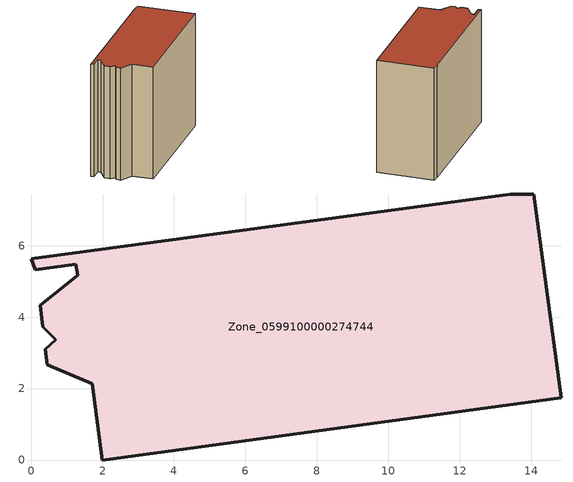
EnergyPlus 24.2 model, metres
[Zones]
Zone_0599100000274744
 floor ground (C_G): 1.71,2.13 0.45,2.67 0.4,3.11 0.69,3.37 0.32,3.73 0.25,4.33 1.3,5.17 1.25,5.49 0.11,5.33 0,5.64 13.42,7.44 14.08,7.45 14.85,1.74 1.99,0 z0
 wall outside (C_F): 0.11,5.33 1.25,5.49 1.3,5.17 0.25,4.33 0.32,3.73 0.69,3.37 0.4,3.11 0.45,2.67 1.71,2.13 1.99,0 14.85,1.74 14.08,7.45 13.42,7.44 0,5.64 0.11,5.33 z0:11.63
 roof outside (C_R): 0.69,3.37 0.4,3.11 0.45,2.67 1.71,2.13 1.99,0 14.85,1.74 14.08,7.45 13.42,7.44 0,5.64 0.11,5.33 1.25,5.49 1.3,5.17 0.25,4.33 0.32,3.73 z11.63
[BUILDING]
Pand.0599100000274744: North Axis=0; Terrain=City; Loads Convergence Tolerance Value=0.04; Temperature Convergence Tolerance Value=0.4; Solar Distribution=FullExterior; Maximum Number of Warmup Days=25; Minimum Number of Warmup Days=1
[Site:Location]
Rotterdam.The.Hague.AP_ZH_NLD Design_Conditions: Latitude=51.96; Longitude=4.45; Time Zone=1; Elevation=-4.5
[SITE:GROUNDTEMPERATURE:BUILDINGSURFACE]
18, 18, 18, 18, 18, 18, 18, 18, 18, 18, 18, 18
[MATERIAL] Thermal Absorptance=0.9; Solar Absorptance=0.7; Visible Absorptance=0.7
Name | Roughness | Thickness | Conductivity | Density | Specific Heat
G.TI.1946 | MediumSmooth | 0.15 | 1 | 540 | 1210
F.TI.1946 | Rough | 0.3 | 0.857143 | 1920 | 840
R.TI.1946 | MediumRough | 0.2 | 0.1 | 1500 | 1000
[CONSTRUCTION]
C_G: G.TI.1946
C_F: F.TI.1946
C_R: R.TI.1946
[ZONE]
Zone_0599100000274744: Type=1; Multiplier=1; Ceiling Height=Autocalculate; Volume=Autocalculate; Floor Area=autocalculate; Part of Total Floor Area=Yes
[ZONEINFILTRATION:DESIGNFLOWRATE]
Infil_Zone_0599100000274744: Zone or ZoneList or Space or SpaceList=Zone_0599100000274744; Schedule=AlwaysOn; Design Flow Rate Calculation Method=Flow/Area; Flow Rate per Floor Area=0.003; Constant Term Coefficient=1; Temperature Term Coefficient=0; Velocity Term Coefficient=0; Velocity Squared Term Coefficient=0
[HVACTEMPLATE:ZONE:IDEALLOADSAIRSYSTEM]
Zone_0599100000274744: Maximum Heating Supply Air Temperature=50; Minimum Cooling Supply Air Temperature=13; Maximum Heating Supply Air Humidity Ratio=0.0156; Minimum Cooling Supply Air Humidity Ratio=0.0077; Heating Limit=NoLimit; Cooling Limit=NoLimit; Dehumidification Control Type=ConstantSensibleHeatRatio; Cooling Sensible Heat Ratio=0.7; Dehumidification Setpoint=60; Humidification Control Type=None; Humidification Setpoint=30; Outdoor Air Method=None; Outdoor Air Flow Rate per Person=0.00944; Outdoor Air Flow Rate per Zone Floor Area=0; Outdoor Air Flow Rate per Zone=0; Demand Controlled Ventilation Type=None; Outdoor Air Economizer Type=NoEconomizer; Heat Recovery Type=None; Sensible Heat Recovery Effectiveness=0.7; Latent Heat Recovery Effectiveness=0.65
[ZONECONTROL:THERMOSTAT]
ThermostatControl_Zone_0599100000274744: Zone or ZoneList=Zone_0599100000274744; Control Type Schedule=DualSetpointControlType; Control 1=Thermostat_Zone_0599100000274744; Temperature Difference Between Cutout And Setpoint=0
[THERMOSTATSETPOINT:DUALSETPOINT]
Thermostat_Zone_0599100000274744: Heating Setpoint Temperature Schedule=HeatingSetpoint_Zone_0599100000274744; Cooling Setpoint Temperature Schedule=CoolingSetpoint_Zone_0599100000274744
[SCHEDULE:COMPACT]
HeatingSetpoint_Zone_0599100000274744: Through: 12/31, For: AllDays, Until: 24:00, 21
CoolingSetpoint_Zone_0599100000274744: Through: 12/31, For: AllDays, Until: 24:00, 24
DualSetpointControlType: Through: 12/31, For: AllDays, Until: 24:00, 4
AlwaysOn: Through: 12/31, For: AllDays, Until: 24:00, 1
